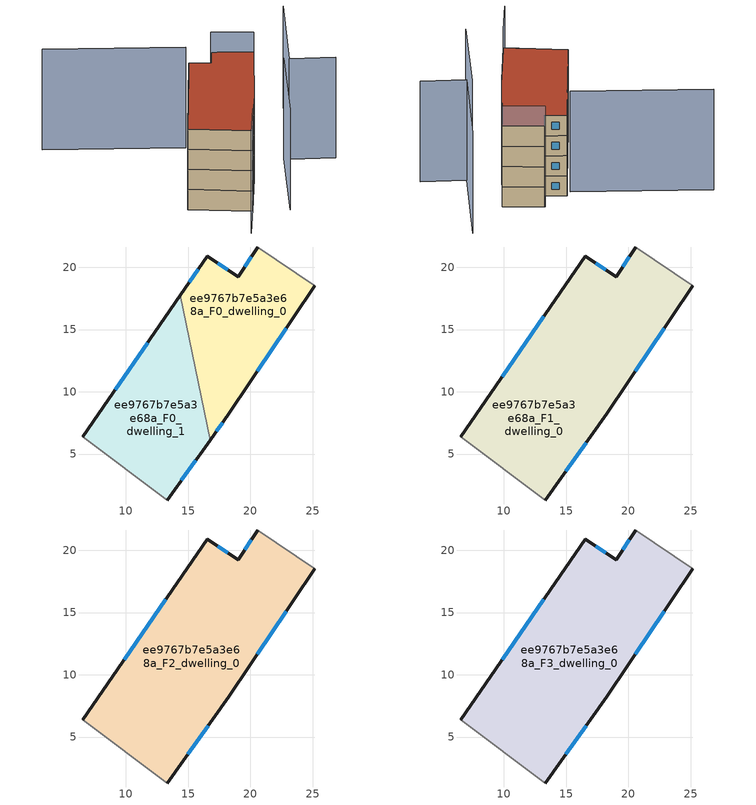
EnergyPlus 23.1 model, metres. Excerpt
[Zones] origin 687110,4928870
ee9767b7e5a3e68a_F0_dwelling_0
 floor ground (EU_floor_Construction): 25.17,18.53 18.28,8.22 16.76,6.11 14.37,17.74 16.55,20.89 19.03,19.25 20.59,21.63 z0
 wall outside (EU_wall_Construction): 20.59,21.63 19.03,19.25 16.55,20.89 14.37,17.74 / 16.76,6.11 18.28,8.22 25.17,18.53 z0:3
 wall adiabatic (EU_wall_Construction): 25.17,18.53 20.59,21.63 z0:3
 wall to ee9767b7e5a3e68a_F0_dwelling_1 (EU_wall_Construction): 14.37,17.74 16.76,6.11 z0:3
 window (EU_Window_Construction): 18.2,19.8 17.37,20.34 / 20.07,20.84 19.55,20.04 / 20.57,11.66 22.87,15.09 / 17.27,6.81 17.77,7.52 / 15.82,19.84 15.1,18.79 z1:2
ee9767b7e5a3e68a_F0_dwelling_1
 floor ground (EU_floor_Construction): 14.37,17.74 16.76,6.11 13.31,1.31 6.55,6.39 z0
 wall outside (EU_wall_Construction): 13.31,1.31 16.76,6.11 / 14.37,17.74 6.55,6.39 z0:3
 wall adiabatic (EU_wall_Construction): 6.55,6.39 13.31,1.31 z0:3
 window (EU_Window_Construction): 14.46,2.91 15.61,4.51 / 11.76,13.96 9.15,10.17 z1:2
ee9767b7e5a3e68a_F1_dwelling_0
 floor to ee9767b7e5a3e68a_F0_dwelling_0 (EU_floor_Construction): 25.17,18.53 18.27,8.22 16.76,6.11 14.37,17.74 16.54,20.89 19.02,19.25 20.59,21.63 z3
 floor to ee9767b7e5a3e68a_F0_dwelling_1 (EU_floor_Construction): 14.37,17.74 16.76,6.11 13.31,1.31 6.54,6.39 z3
 wall outside (EU_wall_Construction): 20.59,21.63 19.03,19.25 16.55,20.89 6.55,6.39 / 13.31,1.31 18.28,8.22 25.17,18.53 z3:6
 wall adiabatic (EU_wall_Construction): 25.17,18.53 20.59,21.63 / 6.55,6.39 13.31,1.31 z3:6
 window (EU_Window_Construction): 13.21,16.06 9.88,11.22 / 18.2,19.8 17.37,20.34 / 20.07,20.84 19.55,20.04 / 20.57,11.66 22.87,15.09 / 14.97,3.61 16.62,5.92 z4:5
ee9767b7e5a3e68a_F2_dwelling_0
 floor to ee9767b7e5a3e68a_F1_dwelling_0 (EU_floor_Construction): 25.17,18.53 18.27,8.22 13.31,1.31 6.54,6.39 16.54,20.89 19.02,19.25 20.59,21.63 z6
 wall outside (EU_wall_Construction): 20.59,21.63 19.03,19.25 16.55,20.89 6.55,6.39 / 13.31,1.31 18.28,8.22 25.17,18.53 z6:9
 wall adiabatic (EU_wall_Construction): 25.17,18.53 20.59,21.63 / 6.55,6.39 13.31,1.31 z6:9
 window (EU_Window_Construction): 13.21,16.06 9.88,11.22 / 18.2,19.8 17.37,20.34 / 20.07,20.84 19.55,20.04 / 20.57,11.66 22.87,15.09 / 14.97,3.61 16.62,5.92 z7:8
ee9767b7e5a3e68a_F3_dwelling_0
 floor to ee9767b7e5a3e68a_F2_dwelling_0 (EU_floor_Construction): 25.17,18.53 18.27,8.22 13.31,1.31 6.54,6.39 16.54,20.89 19.02,19.25 20.59,21.63 z9
 wall outside (EU_wall_Construction): 20.59,21.63 19.03,19.25 16.55,20.89 6.55,6.39 / 13.31,1.31 18.28,8.22 25.17,18.53 z9:12
 wall adiabatic (EU_wall_Construction): 25.17,18.53 20.59,21.63 / 6.55,6.39 13.31,1.31 z9:12
 window (EU_Window_Construction): 13.21,16.06 9.88,11.22 / 18.2,19.8 17.37,20.34 / 20.07,20.84 19.55,20.04 / 20.57,11.66 22.87,15.09 / 14.97,3.61 16.62,5.92 z10:11
 roof outside (EU_roof_Construction): 18.28,8.22 25.17,18.53 20.59,21.63 19.03,19.25 16.55,20.89 6.55,6.39 13.31,1.31 z12
shading: 17.63,-1.1 24.44,10.58 / 13.64,1.76 9.92,-3.42 / 30.26,7.01 25.03,10.12 / 25.03,10.12 32.22,22.21 / 25.16,18.53 20.5,21.64 / 15.6,20.25 -0.25,30.19 z0:15
[Building]
EU S2 Campaign: North Axis=0; Terrain=City; Solar Distribution=FullExterior
[Site:Location]
Bologna: Latitude=44.5; Longitude=11.25; Time Zone=1; Elevation=37
[SizingPeriod:WeatherFileDays]
AnnualSizingPeriod: Begin Month=1; Begin Day of Month=1; End Month=12; End Day of Month=31; Day of Week for Start Day=Monday; Use Weather File Daylight Saving Period=No; Use Weather File Rain and Snow Indicators=No
[MATERIAL]
EU_InternalMass_Material: Roughness=MediumRough; Thickness=0.1; Conductivity=1; Density=1800; Specific Heat=900; Thermal Absorptance=0.9; Solar Absorptance=0.7; Visible Absorptance=0.7
[MATERIAL:NOMASS] Roughness=MediumRough; Thermal Absorptance=0.9; Solar Absorptance=0.7; Visible Absorptance=0.7
Name | Thermal Resistance
EU_wall_NoMass | 0.937881
EU_roof_NoMass | 0.548572
EU_floor_NoMass | 0.71348
[WINDOWMATERIAL:SIMPLEGLAZINGSYSTEM]
EU_Window_SimpleGlazing: UFactor=4.25633; Solar Heat Gain Coefficient=0.85; Visible Transmittance=0.85
[CONSTRUCTION]
EU_wall_Construction: EU_wall_NoMass
EU_roof_Construction: EU_roof_NoMass
EU_floor_Construction: EU_floor_NoMass
EU_InternalMass_Construction: EU_InternalMass_Material
EU_Window_Construction: EU_Window_SimpleGlazing
[ZONE] Type=1; Multiplier=1; Ceiling Height=autocalculate; Floor Area=autocalculate; Part of Total Floor Area=Yes
Name | Volume
ee9767b7e5a3e68a_F0_dwelling_0 | 252.245
ee9767b7e5a3e68a_F1_dwelling_0 | 504.497
ee9767b7e5a3e68a_F2_dwelling_0; ee9767b7e5a3e68a_F3_dwelling_0 | 504.502
ee9767b7e5a3e68a_F0_dwelling_1 | 252.254
[INTERNALMASS] Construction=EU_InternalMass_Construction
Name | Zone or ZoneList | Surface Area
ee9767b7e5a3e68a_F0_dwelling_0_EU_InternalMass | ee9767b7e5a3e68a_F0_dwelling_0 | 84.0813
ee9767b7e5a3e68a_F0_dwelling_1_EU_InternalMass | ee9767b7e5a3e68a_F0_dwelling_1 | 84.085
ee9767b7e5a3e68a_F1_dwelling_0_EU_InternalMass | ee9767b7e5a3e68a_F1_dwelling_0 | 168.167
ee9767b7e5a3e68a_F2_dwelling_0_EU_InternalMass | ee9767b7e5a3e68a_F2_dwelling_0 | 168.167
ee9767b7e5a3e68a_F3_dwelling_0_EU_InternalMass | ee9767b7e5a3e68a_F3_dwelling_0 | 168.167
[OTHEREQUIPMENT] Fuel Type=Electricity; Design Level Calculation Method=Watts/Area; Power per Zone Floor Area=1; Fraction Latent=0; Fraction Radiant=0; Fraction Lost=0; Carbon Dioxide Generation Rate=0; EndUse Subcategory=EU_Step8_InternalGains
Name | Zone or ZoneList or Space or SpaceList | Schedule
EU_Step8_InternalGain_ee9767b7e5a3e68a_F0_dwelling_0_f000 | ee9767b7e5a3e68a_F0_dwelling_0 | EU_Step8_GainSchedule_ee9767b7e5a3e68a_F0_dwelling_0_f000
EU_Step8_InternalGain_ee9767b7e5a3e68a_F0_dwelling_1_f000 | ee9767b7e5a3e68a_F0_dwelling_1 | EU_Step8_GainSchedule_ee9767b7e5a3e68a_F0_dwelling_1_f000
EU_Step8_InternalGain_ee9767b7e5a3e68a_F1_dwelling_0_f000 | ee9767b7e5a3e68a_F1_dwelling_0 | EU_Step8_GainSchedule_ee9767b7e5a3e68a_F1_dwelling_0_f000
EU_Step8_InternalGain_ee9767b7e5a3e68a_F2_dwelling_0_f000 | ee9767b7e5a3e68a_F2_dwelling_0 | EU_Step8_GainSchedule_ee9767b7e5a3e68a_F2_dwelling_0_f000
EU_Step8_InternalGain_ee9767b7e5a3e68a_F3_dwelling_0_f000 | ee9767b7e5a3e68a_F3_dwelling_0 | EU_Step8_GainSchedule_ee9767b7e5a3e68a_F3_dwelling_0_f000
[ZONEVENTILATION:DESIGNFLOWRATE] Schedule=EU_AlwaysOn; Design Flow Rate Calculation Method=AirChanges/Hour; Air Changes per Hour=0.687892; Ventilation Type=Natural; Fan Pressure Rise=0; Fan Total Efficiency=1; Constant Term Coefficient=1; Temperature Term Coefficient=0; Velocity Term Coefficient=0; Velocity Squared Term Coefficient=0; Minimum Indoor Temperature=-100; Maximum Indoor Temperature=100; Delta Temperature=-100; Minimum Outdoor Temperature=-100; Maximum Outdoor Temperature=100; Maximum Wind Speed=40
Name | Zone or ZoneList or Space or SpaceList
EU_ConstantAir_ee9767b7e5a3e68a_F0_dwelling_0 | ee9767b7e5a3e68a_F0_dwelling_0
EU_ConstantAir_ee9767b7e5a3e68a_F0_dwelling_1 | ee9767b7e5a3e68a_F0_dwelling_1
EU_ConstantAir_ee9767b7e5a3e68a_F1_dwelling_0 | ee9767b7e5a3e68a_F1_dwelling_0
EU_ConstantAir_ee9767b7e5a3e68a_F2_dwelling_0 | ee9767b7e5a3e68a_F2_dwelling_0
EU_ConstantAir_ee9767b7e5a3e68a_F3_dwelling_0 | ee9767b7e5a3e68a_F3_dwelling_0
[HVACTEMPLATE:THERMOSTAT] Constant Heating Setpoint=20; Constant Cooling Setpoint=50
EU_HeatOnly_ee9767b7e5a3e68a_F0_dwelling_0; EU_HeatOnly_ee9767b7e5a3e68a_F0_dwelling_1; EU_HeatOnly_ee9767b7e5a3e68a_F1_dwelling_0; EU_HeatOnly_ee9767b7e5a3e68a_F2_dwelling_0; EU_HeatOnly_ee9767b7e5a3e68a_F3_dwelling_0
[HVACTEMPLATE:ZONE:IDEALLOADSAIRSYSTEM] System Availability Schedule=EU_AlwaysOn; Maximum Heating Supply Air Temperature=50; Minimum Cooling Supply Air Temperature=13; Maximum Heating Supply Air Humidity Ratio=0.0156; Minimum Cooling Supply Air Humidity Ratio=0.0077; Heating Limit=NoLimit; Cooling Limit=NoLimit; Heating Availability Schedule=EU_AlwaysOn; Cooling Availability Schedule=EU_CoolingOff; Dehumidification Control Type=ConstantSensibleHeatRatio; Cooling Sensible Heat Ratio=0.7; Dehumidification Setpoint=60; Humidification Control Type=None; Humidification Setpoint=30; Outdoor Air Method=None; Outdoor Air Flow Rate per Person=0.00944; Outdoor Air Flow Rate per Zone Floor Area=0; Outdoor Air Flow Rate per Zone=0; Demand Controlled Ventilation Type=None; Outdoor Air Economizer Type=NoEconomizer; Heat Recovery Type=None; Sensible Heat Recovery Effectiveness=0.7; Latent Heat Recovery Effectiveness=0.65
Name | Template Thermostat
ee9767b7e5a3e68a_F0_dwelling_0 | EU_HeatOnly_ee9767b7e5a3e68a_F0_dwelling_0
ee9767b7e5a3e68a_F0_dwelling_1 | EU_HeatOnly_ee9767b7e5a3e68a_F0_dwelling_1
ee9767b7e5a3e68a_F1_dwelling_0 | EU_HeatOnly_ee9767b7e5a3e68a_F1_dwelling_0
ee9767b7e5a3e68a_F2_dwelling_0 | EU_HeatOnly_ee9767b7e5a3e68a_F2_dwelling_0
ee9767b7e5a3e68a_F3_dwelling_0 | EU_HeatOnly_ee9767b7e5a3e68a_F3_dwelling_0
[SIZING:ZONE] Zone Cooling Design Supply Air Temperature Input Method=SupplyAirTemperature; Zone Cooling Design Supply Air Temperature=13; Zone Heating Design Supply Air Temperature Input Method=SupplyAirTemperature; Zone Heating Design Supply Air Temperature=50; Zone Cooling Design Supply Air Humidity Ratio=0.008; Zone Heating Design Supply Air Humidity Ratio=0.008; Cooling Design Air Flow Method=DesignDay; Cooling Design Air Flow Rate=0; Cooling Minimum Air Flow per Zone Floor Area=0.000762; Cooling Minimum Air Flow=0; Cooling Minimum Air Flow Fraction=0.2; Heating Design Air Flow Method=DesignDay; Heating Design Air Flow Rate=0; Heating Maximum Air Flow per Zone Floor Area=0.002032; Heating Maximum Air Flow=0.141576; Heating Maximum Air Flow Fraction=0.3; Account for Dedicated Outdoor Air System=No; Dedicated Outdoor Air System Control Strategy=NeutralSupplyAir; Dedicated Outdoor Air Low Setpoint Temperature for Design=autosize; Dedicated Outdoor Air High Setpoint Temperature for Design=autosize; Zone Load Sizing Method=Sensible Load Only No Latent Load; Zone Latent Cooling Design Supply Air Humidity Ratio Input Method=HumidityRatioDifference; Zone Cooling Design Supply Air Humidity Ratio Difference=0.005; Zone Latent Heating Design Supply Air Humidity Ratio Input Method=HumidityRatioDifference; Zone Humidification Design Supply Air Humidity Ratio Difference=0.005
ee9767b7e5a3e68a_F0_dwelling_0; ee9767b7e5a3e68a_F0_dwelling_1; ee9767b7e5a3e68a_F1_dwelling_0; ee9767b7e5a3e68a_F2_dwelling_0; ee9767b7e5a3e68a_F3_dwelling_0
[SCHEDULE:CONSTANT]
Name | Hourly Value
EU_AlwaysOn | 1
EU_CoolingOff | 0
[SCHEDULE:FILE] Column Number=1; Rows to Skip at Top=0; Number of Hours of Data=8760; Column Separator=Comma; Interpolate to Timestep=No; Minutes per Item=60; Adjust Schedule for Daylight Savings=Yes
Name | File
EU_Step8_GainSchedule_ee9767b7e5a3e68a_F0_dwelling_0_f000 | ../../schedules/ee9767b7e5a3e68a/ee9767b7e5a3e68a_F0_dwelling_0_f000_gain.csv
EU_Step8_GainSchedule_ee9767b7e5a3e68a_F0_dwelling_1_f000 | ../../schedules/ee9767b7e5a3e68a/ee9767b7e5a3e68a_F0_dwelling_1_f000_gain.csv
EU_Step8_GainSchedule_ee9767b7e5a3e68a_F1_dwelling_0_f000 | ../../schedules/ee9767b7e5a3e68a/ee9767b7e5a3e68a_F1_dwelling_0_f000_gain.csv
EU_Step8_GainSchedule_ee9767b7e5a3e68a_F2_dwelling_0_f000 | ../../schedules/ee9767b7e5a3e68a/ee9767b7e5a3e68a_F2_dwelling_0_f000_gain.csv
EU_Step8_GainSchedule_ee9767b7e5a3e68a_F3_dwelling_0_f000 | ../../schedules/ee9767b7e5a3e68a/ee9767b7e5a3e68a_F3_dwelling_0_f000_gain.csv
